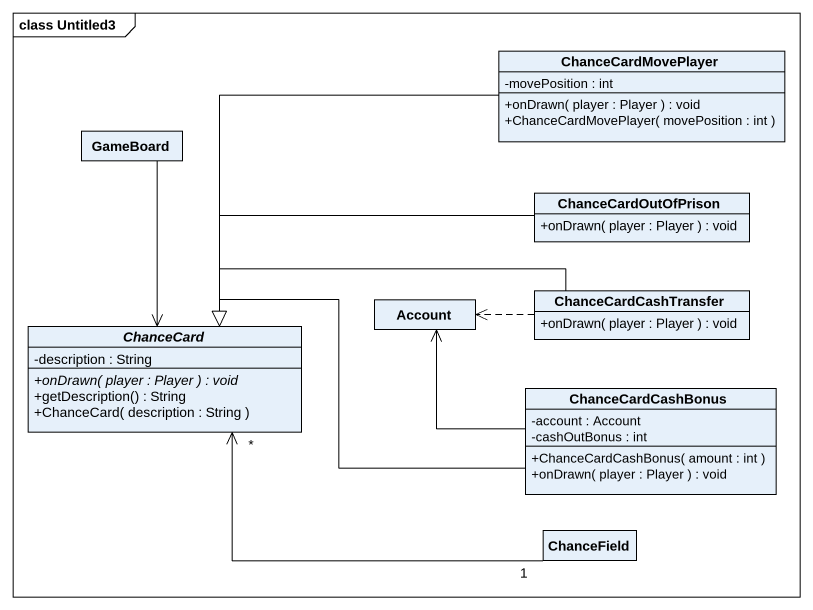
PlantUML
@startuml
mainframe class Untitled3
hide circle
hide empty members
skinparam classAttributeIconSize 0
class ChanceCardMovePlayer {
  -movePosition : int
  +onDrawn( player : Player ) : void
  +ChanceCardMovePlayer( movePosition : int )
}
class GameBoard
class ChanceCardOutOfPrison {
  +onDrawn( player : Player ) : void
}
class Account
class ChanceCardCashTransfer {
  +onDrawn( player : Player ) : void
}
abstract class ChanceCard {
  -description : String
  {abstract} +onDrawn( player : Player ) : void
  +getDescription() : String
  +ChanceCard( description : String )
}
class ChanceCardCashBonus {
  -account : Account
  -cashOutBonus : int
  +ChanceCardCashBonus( amount : int )
  +onDrawn( player : Player ) : void
}
class ChanceField
ChanceCardMovePlayer -left-|> ChanceCard
GameBoard --> ChanceCard
ChanceCardOutOfPrison -left-|> ChanceCard
ChanceCardCashTransfer .left.> Account
ChanceCardCashTransfer -left-|> ChanceCard
ChanceCardCashBonus -left-> Account
ChanceCardCashBonus -left-|> ChanceCard
ChanceField "1" -left-> "*" ChanceCard
@enduml
